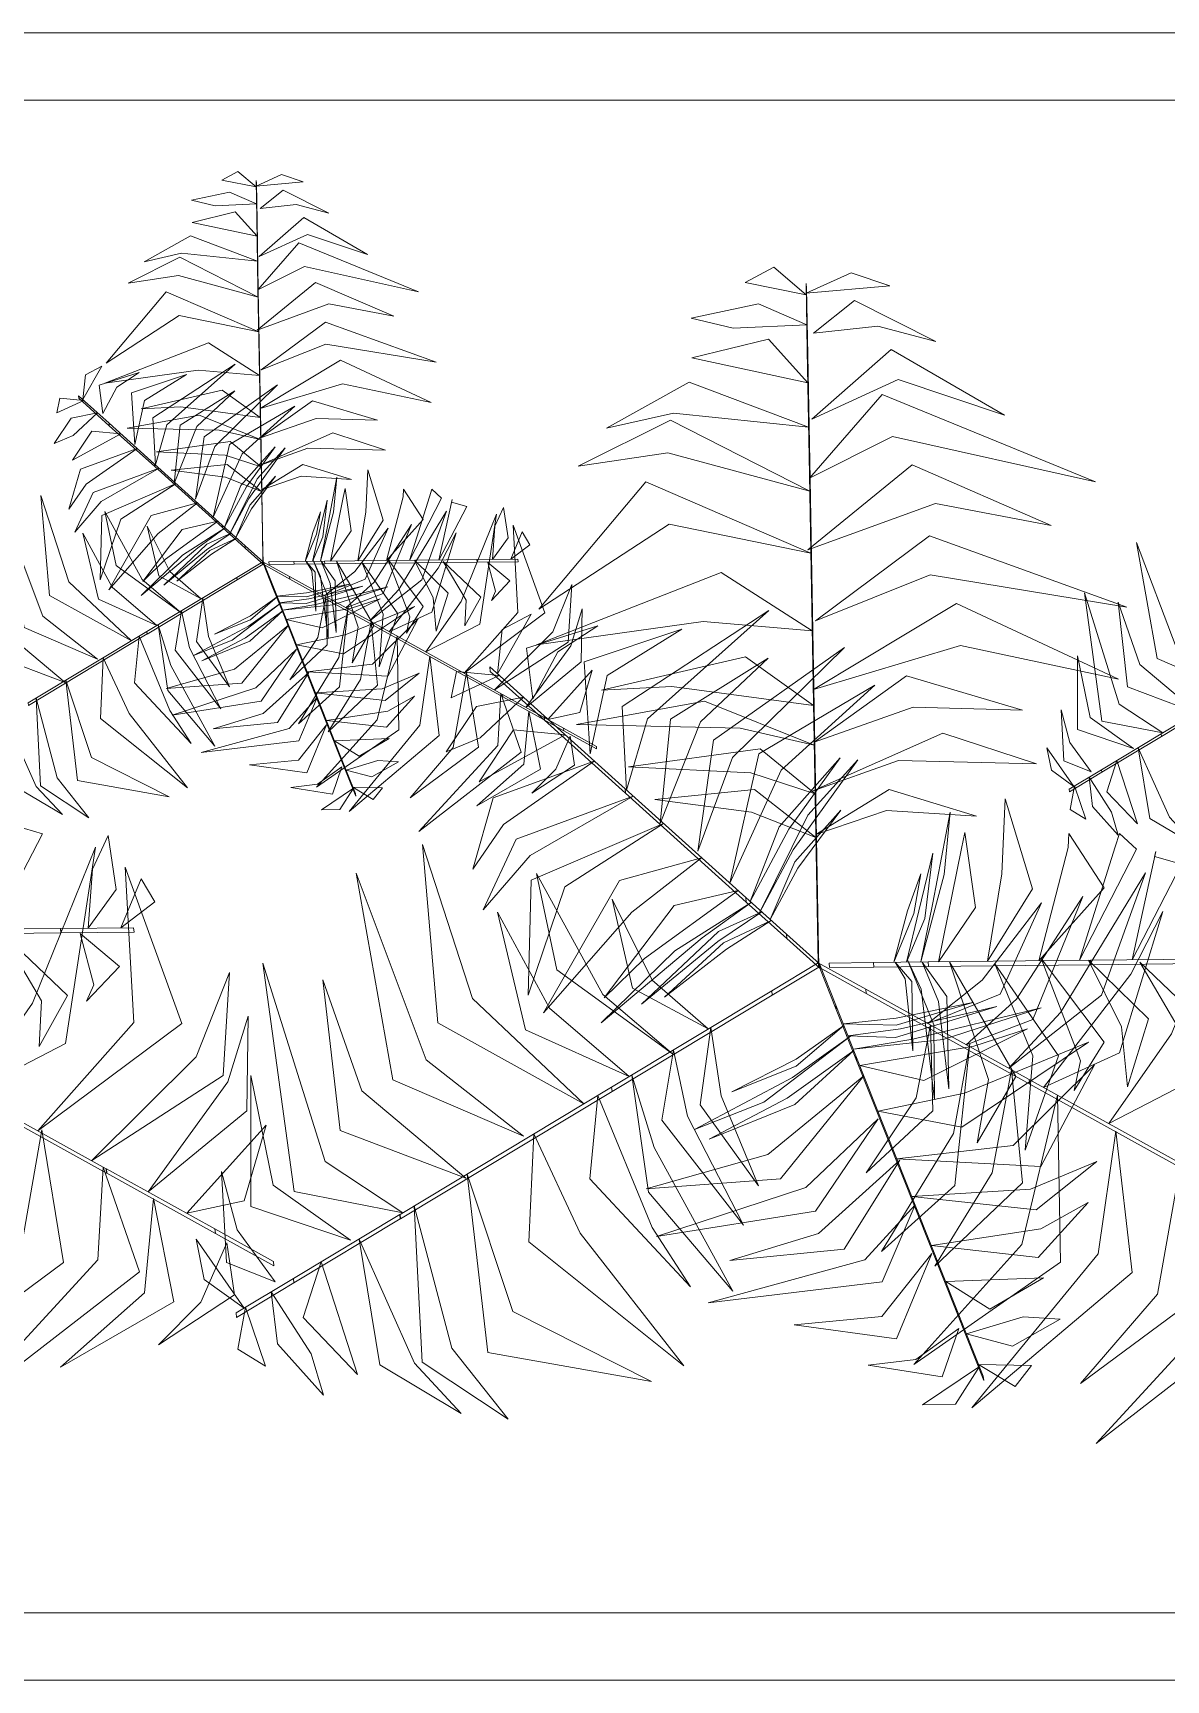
# Model space of a CAD drawing. Header units: millimetres. Extents: x 935 to 13922, y 3203 to 7816.
# Drawn here: x 3976.1 to 4026.7, y 7074.9 to 7148.5 of the extents above; entities that cross this region are included whole.
import ezdxf

# ---------------------------------------------------------------- set-up
doc = ezdxf.new("R2010")
doc.units = ezdxf.units.MM
doc.layers.add('PIANTE', color=7, linetype='Continuous', lineweight=5, true_color=0x007a00)
doc.layers.add('TRATTEGGIO_legno_colore', color=7, linetype='Continuous', lineweight=5, true_color=0xa56740)

msp = doc.modelspace()

# ---------------------------------------------------------------- linework, layer by layer
at = {"layer": 'PIANTE'}
for points in [[(3986.028, 7141.61, -2.839), (3984.5, 7141.917, -3.553), (3985.214, 7142.305, -3.748)], [(3986.055, 7140.213, -1.466), (3986.067, 7140.101, -1.466), (3986.037, 7141.777, -3.142), (3986.025, 7141.889, -3.142)], [(3986.029, 7141.65, -2.915), (3988.126, 7141.833, -3.585), (3987.155, 7142.163, -3.691)], [(3986.042, 7140.86, -2.088), (3984.196, 7140.771, -2.493), (3983.146, 7141.023, -3.025), (3984.834, 7141.381, -2.93)], [(3986.209, 7140.649, -1.952), (3987.819, 7140.826, -2.503), (3989.277, 7140.439, -2.451), (3987.24, 7141.463, -3.008)], [(3986.068, 7139.405, -1.078), (3983.163, 7140.025, -1.954), (3985.084, 7140.494, -1.781)], [(3986.111, 7137.101, -0.022), (3986.123, 7136.989, -0.022), (3986.067, 7140.099, -1.472), (3986.055, 7140.211, -1.472)], [(3986.166, 7138.494, -0.696), (3988.33, 7139.482, -1.563), (3990.996, 7138.594, -1.642), (3988.154, 7140.237, -1.885)], [(3986.088, 7138.294, -0.559), (3982.701, 7138.645, -1.409), (3981.023, 7138.266, -1.574), (3983.093, 7139.421, -1.688)], [(3986.111, 7137.013, -0.049), (3988.193, 7138.058, -0.333), (3993.279, 7136.923, -1.336), (3987.931, 7139.107, -0.197)], [(3986.117, 7136.683, -0.052), (3982.557, 7137.649, -0.589), (3980.309, 7137.315, -1.013), (3982.623, 7138.47, -0.503)], [(4010.603, 7136.792, -3.638), (4007.879, 7137.339, -4.911), (4009.151, 7138.029, -5.258)], [(3986.072, 7135.215, -0.194), (3989.269, 7136.379, -0.666), (3992.172, 7135.828, -1.231), (3988.683, 7137.345, -0.48)], [(4010.65, 7134.302, -1.193), (4010.672, 7134.103, -1.193), (4010.619, 7137.089, -4.179), (4010.597, 7137.288, -4.179)], [(4010.603, 7136.862, -3.775), (4014.34, 7137.189, -4.968), (4012.611, 7137.776, -5.158)], [(3986.144, 7135.133, -0.187), (3982.589, 7135.863, -0.745), (3979.328, 7133.731, -1.51), (3982.011, 7136.918, -0.751)], [(3986.221, 7130.905, -0.575), (3986.234, 7130.793, -0.575), (3986.123, 7136.982, -0.033), (3986.111, 7137.094, -0.033)], [(4010.924, 7135.079, -2.058), (4013.794, 7135.395, -3.039), (4016.393, 7134.703, -2.947), (4012.762, 7136.529, -3.94)], [(4010.627, 7135.454, -2.301), (4007.337, 7135.296, -3.023), (4005.465, 7135.745, -3.97), (4008.474, 7136.383, -3.801)], [(3986.257, 7133.434, -0.377), (3989.138, 7134.587, -0.794), (3994.065, 7133.775, -1.742), (3989.121, 7135.563, -0.709)], [(3986.179, 7133.183, -0.358), (3983.444, 7133.422, -0.816), (3979.263, 7132.837, -1.603), (3983.9, 7134.644, -0.626)], [(4010.673, 7132.862, -0.5), (4005.497, 7133.967, -2.061), (4008.92, 7134.802, -1.753)], [(4010.75, 7128.755, 1.381), (4010.771, 7128.556, 1.381), (4010.672, 7134.098, -1.203), (4010.65, 7134.297, -1.203)], [(4010.848, 7131.238, 0.179), (4014.704, 7132.998, -1.365), (4019.455, 7131.416, -1.506), (4014.391, 7134.345, -1.939)], [(3978.285, 7132.108, 5.466), (3979.136, 7133.603, 5.06), (3978.409, 7133.219, 5.125)], [(3981.525, 7129.19, 5.596), (3982.046, 7130.981, 5.803), (3985.091, 7133.692, 4.617), (3981.413, 7131.289, 6.318)], [(3986.206, 7131.717, -0.513), (3989.891, 7132.816, -1.078), (3993.854, 7131.972, -1.857), (3989.791, 7133.87, -0.971)], [(3979.175, 7131.481, 5.732), (3979.799, 7132.656, 5.409), (3980.804, 7133.313, 5.28), (3979.012, 7132.754, 5.318)], [(3980.614, 7130.098, 5.74), (3981.036, 7132.066, 5.519), (3982.912, 7133.228, 5.09), (3980.463, 7132.408, 5.599)], [(4010.709, 7130.882, 0.424), (4004.674, 7131.508, -1.09), (4001.682, 7130.831, -1.384), (4005.372, 7132.89, -1.588)], [(3978.328, 7132.068, 5.503), (3977.128, 7131.509, 5.142), (3977.264, 7132.164, 5.157)], [(3979.456, 7131.054, 5.895), (3979.468, 7130.942, 5.895), (3978.108, 7132.168, 5.404), (3978.095, 7132.28, 5.404)], [(3986.213, 7131.314, -0.522), (3982.662, 7131.788, -1.102), (3980.897, 7131.702, -1.419), (3984.505, 7132.531, -0.711)], [(3982.368, 7128.353, 4.777), (3983.381, 7130.905, 4.893), (3985.072, 7132.496, 4.26), (3982.629, 7130.97, 5.412)], [(3983.314, 7127.665, 3.937), (3984.177, 7130.013, 4.088), (3986.988, 7132.769, 3.072), (3983.7, 7130.442, 4.538)], [(3986.23, 7130.395, -1.097), (3988.711, 7131.268, -0.891), (3991.453, 7131.193, -1.699), (3988.544, 7132.055, -0.063)], [(4010.751, 7128.599, 1.333), (4014.461, 7130.461, 0.828), (4023.524, 7128.439, -0.961), (4013.993, 7132.331, 1.069)], [(3978.938, 7131.519, 5.723), (3977.857, 7130.504, 5.42), (3977, 7130.15, 5.16), (3977.766, 7131.284, 5.357)], [(3986.23, 7130.318, -1.137), (3984.375, 7130.742, -1.141), (3980.272, 7130.837, -1.995), (3983.48, 7131.418, -0.669)], [(3984.113, 7126.858, 3.157), (3985.397, 7129.69, 3.178), (3987.75, 7131.821, 2.273), (3984.842, 7130.103, 3.674)], [(3979.987, 7130.574, 5.841), (3977.832, 7129.401, 5.503), (3978.692, 7130.702, 5.796)], [(3981.488, 7129.224, 5.65), (3981.5, 7129.112, 5.65), (3979.468, 7130.942, 5.89), (3979.456, 7131.054, 5.89)], [(3986.18, 7129.168, -2.305), (3988.338, 7129.937, -2.116), (3991.801, 7129.855, -3.124), (3989.453, 7130.622, -1.733)], [(3986.305, 7126.222, -5.259), (3986.317, 7126.11, -5.259), (3986.234, 7130.794, -0.574), (3986.221, 7130.906, -0.574)], [(4010.76, 7128.01, 1.328), (4004.416, 7129.732, 0.371), (4000.411, 7129.137, -0.385), (4004.535, 7131.195, 0.525)], [(3980.713, 7129.92, 5.755), (3978.439, 7128.33, 5.332), (3977.668, 7127.21, 5.077), (3978.178, 7129.002, 5.445)], [(3986.252, 7129.102, -2.354), (3984.638, 7129.622, -2.204), (3981.571, 7129.775, -2.761), (3984.871, 7130.23, -1.54)], [(3984.62, 7126.401, 2.222), (3985.592, 7128.214, 2.697), (3986.883, 7130.001, 2.088), (3985.349, 7128.268, 3.586)], [(3984.854, 7126.113, 0.895), (3985.697, 7127.693, 1.318), (3987.325, 7129.952, 0.563), (3986.072, 7128.568, 1.85)], [(3984.513, 7126.499, 2.789), (3984.526, 7126.387, 2.789), (3981.5, 7129.112, 5.64), (3981.488, 7129.224, 5.64)], [(3986.272, 7128.002, -3.454), (3984.656, 7128.639, -3.188), (3982.235, 7128.955, -3.431), (3984.727, 7129.206, -2.602)], [(3986.271, 7128.079, -3.414), (3988.036, 7128.681, -3.286), (3990.292, 7128.536, -4.033), (3988.108, 7129.21, -2.778)], [(4010.68, 7125.395, 1.076), (4016.377, 7127.469, 0.233), (4021.551, 7126.488, -0.773), (4015.335, 7129.19, 0.564)], [(3981.693, 7129.037, 5.462), (3979.107, 7127.553, 5.502), (3977.926, 7126.191, 5.091), (3978.755, 7127.958, 5.89)], [(3985.124, 7125.947, -0.309), (3985.819, 7127.233, 0.008), (3986.899, 7128.686, -0.584), (3985.742, 7127.39, 0.571)], [(3988.9, 7124.883, 5.994), (3989.202, 7126.364, 6.174), (3989.638, 7128.64, 5.649), (3989.485, 7127.074, 6.778)], [(3990.573, 7124.901, 7.68), (3990.932, 7127.09, 7.477), (3991.018, 7128.974, 6.729), (3991.701, 7126.716, 8.095)], [(4010.809, 7125.249, 1.086), (4004.473, 7126.549, 0.093), (3998.662, 7122.749, -1.271), (4003.444, 7128.43, 0.083)], [(4010.947, 7117.714, 0.396), (4010.969, 7117.515, 0.396), (4010.772, 7128.544, 1.361), (4010.75, 7128.744, 1.361)], [(3980.455, 7121.328, -0.513), (3977.661, 7123.97, -1.078), (3976.41, 7127.825, -1.857), (3976.798, 7123.357, -0.971)], [(3982.451, 7128.355, 4.748), (3979.981, 7126.766, 4.679), (3979.054, 7124.049, 3.32), (3979.131, 7126.93, 5.102)], [(3989.344, 7124.888, 6.819), (3989.918, 7127.728, 6.632), (3990.004, 7128.132, 6.39), (3990.269, 7126.246, 7.187)], [(3991.856, 7124.915, 8.578), (3992.598, 7127.757, 8.509), (3992.615, 7128.101, 7.15), (3993.495, 7126.744, 8.932)], [(3992.876, 7124.926, 9.292), (3993.773, 7127.77, 9.332), (3993.881, 7128.104, 8.921), (3994.307, 7127.71, 9.719)], [(3994.195, 7124.94, 9.585), (3994.791, 7127.651, 9.161), (3994.761, 7127.529, 8.907), (3995.439, 7127.333, 9.275)], [(3978.943, 7120.514, -0.377), (3976.503, 7122.433, -0.794), (3974.743, 7127.106, -1.742), (3975.667, 7121.93, -0.709)], [(3982.676, 7122.58, -2.305), (3980.93, 7124.065, -2.116), (3979.27, 7127.105, -3.124), (3979.78, 7124.688, -1.733)], [(3983.404, 7127.496, 3.85), (3981.658, 7126.129, 3.648), (3979.443, 7123.612, 2.899), (3981.345, 7126.925, 4.266)], [(3988.222, 7124.876, 3.462), (3988.563, 7126.163, 3.913), (3988.901, 7127.089, 3.888), (3988.721, 7126.1, 4.545)], [(3988.544, 7124.879, 4.664), (3988.851, 7126.166, 4.988), (3989.204, 7127.612, 4.685), (3989.005, 7125.973, 5.69)], [(3991.104, 7122.221, -1.137), (3992.398, 7123.616, -1.141), (3994.532, 7127.121, -1.995), (3993.432, 7124.053, -0.669)], [(3993.61, 7120.833, -0.358), (3995.185, 7123.082, -0.816), (3996.769, 7126.995, -1.603), (3996.016, 7122.076, -0.626)], [(3996.585, 7124.966, 9.552), (3996.692, 7126.446, 9.25), (3997.083, 7127.286, 8.99), (3997.287, 7125.933, 9.186)], [(3984.648, 7126.376, 2.164), (3983.422, 7125.491, 2.344), (3980.886, 7123.36, 1.82), (3982.733, 7125.16, 2.948)], [(3984.318, 7126.673, 2.989), (3981.972, 7124.972, 2.802), (3980.961, 7123.982, 2.56), (3982.717, 7126.3, 3.357)], [(3983.573, 7123.204, -3.414), (3982.169, 7124.431, -3.286), (3981.166, 7126.457, -4.033), (3981.675, 7124.229, -2.778)], [(3985.532, 7125.581, -2.33), (3985.545, 7125.469, -2.33), (3984.525, 7126.387, 2.79), (3984.513, 7126.499, 2.79)], [(3986.305, 7126.222, -5.259), (3986.317, 7126.11, -5.259), (3986.342, 7124.751, -10.891), (3986.329, 7124.863, -10.891)], [(3989.077, 7123.343, -3.454), (3990.437, 7124.424, -3.188), (3991.921, 7126.362, -3.431), (3990.892, 7124.079, -2.602)], [(3990.039, 7122.81, -2.354), (3991.297, 7123.947, -2.204), (3992.963, 7126.527, -2.761), (3991.708, 7123.442, -1.54)], [(3995.317, 7119.888, -0.187), (3997.726, 7122.602, -0.745), (3997.51, 7126.492, -1.51), (3998.929, 7122.574, -0.751)], [(3997.405, 7124.975, 9.333), (3997.909, 7126.199, 8.972), (3998.252, 7125.626, 8.986)], [(3981.588, 7122.01, -1.097), (3979.591, 7123.722, -0.891), (3978.286, 7126.134, -1.699), (3978.993, 7123.184, -0.063)], [(3984.912, 7126.137, 0.835), (3983.815, 7125.399, 1.158), (3981.902, 7123.823, 0.855), (3983.832, 7125.645, 1.86)], [(3985.152, 7125.922, -0.368), (3984.029, 7125.206, 0.083), (3982.479, 7124.002, 0.059), (3983.955, 7125.36, 0.715)], [(3985.532, 7125.581, -2.33), (3985.545, 7125.469, -2.33), (3986.37, 7124.725, -8.638), (3986.358, 7124.837, -8.638)], [(3991.975, 7121.738, -0.522), (3994.161, 7124.576, -1.102), (3994.969, 7126.148, -1.419), (3993.883, 7122.608, -0.711)], [(4011.01, 7122.22, 0.749), (4016.145, 7124.276, 0.005), (4024.926, 7122.829, -1.684), (4016.114, 7126.014, 0.157)], [(4029.561, 7119.131, -0.377), (4027.121, 7121.05, -0.794), (4025.361, 7125.723, -1.742), (4026.285, 7120.547, -0.709)], [(3985.164, 7124.162, -5.259), (3985.176, 7124.05, -5.259), (3986.342, 7124.751, -10.891), (3986.329, 7124.863, -10.891)], [(3987.519, 7124.204, -5.259), (3987.531, 7124.092, -5.259), (3986.342, 7124.751, -10.891), (3986.329, 7124.863, -10.891)], [(3986.769, 7123.804, -2.33), (3986.781, 7123.692, -2.33), (3986.37, 7124.725, -8.638), (3986.358, 7124.837, -8.638)], [(3987.71, 7124.869, 1.5), (3987.723, 7124.757, 1.5), (3986.611, 7124.745, -4.808), (3986.599, 7124.857, -4.808)], [(3987.71, 7124.869, 1.5), (3987.723, 7124.757, 1.5), (3989.094, 7124.772, 6.62), (3989.082, 7124.884, 6.62)], [(3988.259, 7124.875, 3.52), (3988.509, 7124.457, 3.838), (3988.699, 7122.657, 3.246), (3988.672, 7124.394, 4.4)], [(3988.571, 7124.936, 4.725), (3988.91, 7124.202, 5.148), (3989.243, 7121.437, 4.392), (3989.227, 7123.304, 5.68)], [(3988.937, 7124.883, 6.052), (3989.341, 7123.89, 6.527), (3989.602, 7121.701, 5.917), (3989.556, 7124.015, 7.416)], [(3989.082, 7124.884, 6.618), (3989.094, 7124.772, 6.618), (3993.166, 7124.816, 9.47), (3993.154, 7124.928, 9.47)], [(3989.62, 7124.89, 6.986), (3990.593, 7121.937, 7.008), (3990.315, 7120.348, 6.102), (3991.282, 7122.01, 7.504)], [(3990.754, 7124.838, 7.766), (3991.71, 7122.526, 7.918), (3991.519, 7120.166, 6.901), (3992.352, 7122.533, 8.368)], [(3991.916, 7124.973, 8.607), (3992.9, 7122.409, 8.723), (3992.743, 7121.665, 8.09), (3993.497, 7122.87, 9.242)], [(3993.104, 7124.928, 9.426), (3993.933, 7123.257, 9.633), (3994.077, 7121.757, 8.447), (3994.607, 7123.459, 10.148)], [(3993.154, 7124.928, 9.48), (3993.166, 7124.816, 9.48), (3995.901, 7124.846, 9.719), (3995.888, 7124.958, 9.719)], [(3994.388, 7124.877, 9.57), (3995.411, 7123.143, 9.349), (3995.355, 7122.001, 8.919), (3996.064, 7123.28, 9.429)], [(3995.888, 7124.958, 9.725), (3995.9, 7124.846, 9.725), (3997.732, 7124.865, 9.234), (3997.719, 7124.977, 9.234)], [(3996.384, 7124.834, 9.561), (3996.721, 7123.547, 9.239), (3996.538, 7123.138, 9.11), (3997.366, 7124.008, 9.148)], [(3977.493, 7119.463, -0.194), (3974.886, 7121.65, -0.666), (3973.912, 7124.439, -1.231), (3974.342, 7120.66, -0.48)], [(3985.164, 7124.162, -5.259), (3985.176, 7124.05, -5.259), (3981.162, 7121.635, -0.574), (3981.149, 7121.747, -0.574)], [(3987.519, 7124.204, -5.259), (3987.531, 7124.092, -5.259), (3991.63, 7121.822, -0.574), (3991.618, 7121.934, -0.574)], [(4010.872, 7121.772, 0.782), (4005.997, 7122.199, -0.034), (3998.546, 7121.157, -1.436), (4006.809, 7124.378, 0.306)], [(3983.64, 7123.243, -3.454), (3983.896, 7121.525, -3.188), (3984.833, 7119.27, -3.431), (3983.369, 7121.303, -2.602)], [(3986.972, 7123.294, -0.309), (3985.779, 7122.45, 0.008), (3984.167, 7121.626, -0.584), (3985.779, 7122.275, 0.571)], [(3986.769, 7123.804, -2.33), (3986.781, 7123.692, -2.33), (3987.288, 7122.417, 2.79), (3987.275, 7122.529, 2.79)], [(3986.959, 7123.329, -0.368), (3988.282, 7123.473, 0.083), (3990.206, 7123.865, 0.059), (3988.28, 7123.303, 0.715)], [(3987.078, 7123.03, 0.835), (3988.389, 7123.206, 1.158), (3990.802, 7123.771, 0.855), (3988.264, 7122.992, 1.86)], [(3987.209, 7122.699, 2.164), (3988.7, 7122.949, 2.344), (3991.918, 7123.735, 1.82), (3989.464, 7122.94, 2.948)], [(3987.373, 7122.286, 2.989), (3990.23, 7122.771, 2.802), (3991.576, 7123.211, 2.56), (3988.973, 7121.911, 3.357)], [(3989.144, 7123.305, -3.414), (3988.783, 7121.475, -3.286), (3987.53, 7119.594, -4.033), (3989.205, 7121.149, -2.778)], [(3996.672, 7119.137, -0.052), (3999.289, 7121.736, -0.589), (4000.124, 7123.85, -1.013), (3999.967, 7121.269, -0.503)], [(4026.534, 7117.216, -0.049), (4024.588, 7118.496, -0.333), (4023.028, 7123.468, -1.336), (4023.81, 7117.744, -0.197)], [(3982.697, 7122.676, -2.354), (3983.053, 7121.018, -2.204), (3984.454, 7118.285, -2.761), (3982.41, 7120.915, -1.54)], [(3987.141, 7123.026, 0.895), (3985.685, 7121.984, 1.318), (3983.224, 7120.68, 0.563), (3984.961, 7121.366, 1.85)], [(3987.222, 7122.664, 2.222), (3985.548, 7121.469, 2.697), (3983.599, 7120.44, 2.088), (3985.742, 7121.314, 3.586)], [(3987.275, 7122.529, 2.789), (3987.288, 7122.417, 2.789), (3988.791, 7118.633, 5.64), (3988.779, 7118.745, 5.64)], [(3987.827, 7121.144, 3.85), (3989.999, 7121.595, 3.648), (3993.1, 7122.869, 2.899), (3989.926, 7120.743, 4.266)], [(3990.133, 7122.839, -2.305), (3989.72, 7120.586, -2.116), (3987.917, 7117.628, -3.124), (3989.756, 7119.278, -1.733)], [(3996.804, 7119.857, 11.161), (3998.319, 7122.521, 10.438), (3997.025, 7121.837, 10.554)], [(3998.082, 7118.356, -0.559), (4000.08, 7121.113, -1.409), (4000.59, 7122.757, -1.574), (4000.555, 7120.386, -1.688)], [(4002.577, 7114.657, 11.394), (4003.506, 7117.85, 11.762), (4008.932, 7122.681, 9.649), (4002.378, 7118.398, 12.68)], [(4010.92, 7119.161, 0.507), (4017.487, 7121.119, -0.5), (4024.55, 7119.615, -1.888), (4017.309, 7122.998, -0.31)], [(4028.111, 7118.08, -0.194), (4025.504, 7120.267, -0.666), (4024.53, 7123.056, -1.231), (4024.96, 7119.277, -0.48)], [(3981.15, 7121.748, -0.575), (3981.162, 7121.636, -0.575), (3975.858, 7118.445, -0.033), (3975.846, 7118.557, -0.033)], [(3981.654, 7122.049, -1.137), (3982.215, 7120.23, -1.141), (3984.184, 7116.629, -1.995), (3982.077, 7119.116, -0.669)], [(3987.474, 7122.03, 3.157), (3985.068, 7120.061, 3.178), (3982.015, 7119.194, 2.273), (3985.383, 7119.444, 3.674)], [(3988.301, 7119.951, 4.748), (3991.22, 7120.28, 4.679), (3993.254, 7122.305, 3.32), (3991.909, 7119.757, 5.102)], [(3991.17, 7122.183, -1.097), (3990.686, 7119.597, -0.891), (3989.25, 7117.261, -1.699), (3991.451, 7119.349, -0.063)], [(3991.617, 7121.935, -0.575), (3991.629, 7121.823, -0.575), (3997.044, 7118.824, -0.033), (3997.032, 7118.936, -0.033)], [(3998.39, 7118.74, 11.635), (3999.502, 7120.834, 11.061), (4001.293, 7122.004, 10.83), (3998.099, 7121.008, 10.898)], [(4000.954, 7116.275, 11.65), (4001.705, 7119.783, 11.256), (4005.05, 7121.854, 10.491), (4000.684, 7120.391, 11.399)], [(3980.801, 7121.536, -0.522), (3982.166, 7118.223, -1.102), (3983.123, 7116.738, -1.419), (3980.6, 7119.448, -0.711)], [(3992.328, 7121.542, -0.513), (3991.436, 7117.801, -1.078), (3988.724, 7114.791, -1.857), (3992.4, 7117.361, -0.971)], [(4005.766, 7111.94, 8.436), (4007.303, 7116.124, 8.707), (4012.313, 7121.035, 6.895), (4006.453, 7116.889, 9.507)], [(3979.199, 7120.572, -0.358), (3980.36, 7118.084, -0.816), (3982.957, 7114.755, -1.603), (3979.073, 7117.867, -0.626)], [(3987.833, 7120.952, 3.937), (3986.019, 7119.23, 4.088), (3982.277, 7118.006, 3.072), (3986.256, 7118.634, 4.538)], [(3993.789, 7120.64, -0.377), (3993.347, 7117.567, -0.794), (3990.18, 7113.707, -1.742), (3994.2, 7117.095, -0.709)], [(4010.931, 7118.443, 0.491), (4004.603, 7119.288, -0.542), (4001.457, 7119.133, -1.108), (4007.888, 7120.612, 0.154)], [(4004.08, 7113.165, 9.935), (4005.884, 7117.713, 10.14), (4008.898, 7120.549, 9.013), (4004.546, 7117.829, 11.065)], [(4025.224, 7116.522, -0.696), (4023.287, 7117.902, -1.563), (4022.723, 7120.655, -1.642), (4022.72, 7117.372, -1.885)], [(4031.768, 7120.365, -0.575), (4031.78, 7120.253, -0.575), (4026.476, 7117.062, -0.033), (4026.464, 7117.174, -0.033)], [(3977.527, 7119.567, -0.187), (3978.673, 7116.123, -0.745), (3982.15, 7114.365, -1.51), (3978.048, 7115.095, -0.751)], [(3988.376, 7119.917, 4.777), (3986.338, 7118.078, 4.893), (3984.116, 7117.401, 4.26), (3986.982, 7117.686, 5.412)], [(3988.678, 7119.004, 5.462), (3991.654, 7119.188, 5.502), (3993.316, 7119.885, 5.091), (3991.79, 7118.668, 5.89)], [(3995.424, 7119.91, -0.194), (3994.834, 7116.559, -0.666), (3992.905, 7114.32, -1.231), (3995.963, 7116.583, -0.48)], [(3996.88, 7119.787, 11.227), (3994.742, 7118.79, 10.584), (3994.983, 7119.956, 10.61)], [(3998.89, 7117.979, 11.926), (3998.912, 7117.78, 11.926), (3996.487, 7119.964, 11.051), (3996.465, 7120.164, 11.051)], [(3999.055, 7117.818, -1.078), (4001.044, 7120.023, -1.954), (4000.489, 7118.126, -1.781)], [(4010.962, 7116.804, -0.535), (4015.384, 7118.361, -0.167), (4020.269, 7118.227, -1.606), (4015.086, 7119.763, 1.308)], [(3988.761, 7118.792, 5.596), (3987.5, 7117.417, 5.803), (3983.569, 7116.337, 4.617), (3987.93, 7116.861, 6.318)], [(3989.165, 7117.778, 5.755), (3991.908, 7118.195, 5.332), (3993.096, 7118.857, 5.077), (3991.845, 7117.477, 5.445)], [(3996.961, 7118.976, -0.049), (3996.825, 7116.651, -0.333), (3993.299, 7112.814, -1.336), (3997.865, 7116.353, -0.197)], [(3997.966, 7118.808, 11.619), (3996.04, 7116.999, 11.079), (3994.513, 7116.369, 10.616), (3995.879, 7118.389, 10.967)], [(3997.038, 7118.933, -0.022), (3997.05, 7118.821, -0.022), (3999.771, 7117.314, -1.472), (3999.759, 7117.426, -1.472)], [(4007.19, 7110.501, 7.046), (4009.478, 7115.548, 7.084), (4013.671, 7119.345, 5.47), (4008.488, 7116.284, 7.969)], [(3976.199, 7118.768, -0.052), (3977.142, 7115.202, -0.589), (3978.555, 7113.423, -1.013), (3976.398, 7114.849, -0.503)], [(3988.779, 7118.745, 5.65), (3988.791, 7118.633, 5.65), (3989.802, 7116.092, 5.89), (3989.789, 7116.204, 5.89)], [(3998.216, 7118.188, -0.696), (3997.99, 7115.821, -1.563), (3995.888, 7113.956, -1.642), (3998.732, 7115.595, -1.885)], [(4010.963, 7116.668, -0.606), (4007.656, 7117.423, -0.613), (4000.344, 7117.592, -2.135), (4006.061, 7118.628, 0.229)], [(4023.336, 7115.482, -1.952), (4022.378, 7116.788, -2.503), (4021.984, 7118.244, -2.451), (4022.116, 7115.968, -3.008)], [(3974.818, 7117.937, -0.559), (3976.207, 7114.829, -1.409), (3977.375, 7113.565, -1.574), (3975.34, 7114.781, -1.688)], [(3989.175, 7117.575, 5.74), (3987.925, 7115.997, 5.519), (3985.727, 7115.787, 5.09), (3988.287, 7115.437, 5.599)], [(3999.836, 7117.124, 11.83), (3995.995, 7115.033, 11.227), (3997.529, 7117.352, 11.75)], [(4002.511, 7114.718, 11.49), (4002.533, 7114.518, 11.49), (3998.912, 7117.78, 11.916), (3998.89, 7117.98, 11.916)], [(3999.761, 7117.425, -1.466), (3999.773, 7117.313, -1.466), (4001.239, 7116.501, -3.142), (4001.227, 7116.613, -3.142)], [(4011.096, 7109.368, -7.951), (4011.118, 7109.169, -7.951), (4010.969, 7117.516, 0.398), (4010.947, 7117.716, 0.398)], [(3989.526, 7116.869, 5.841), (3991.978, 7116.966, 5.503), (3990.63, 7116.181, 5.796)], [(4000.062, 7117.074, -1.952), (3999.41, 7115.591, -2.503), (3998.345, 7114.522, -2.451), (4000.251, 7115.774, -3.008)], [(4010.872, 7114.618, -2.687), (4014.719, 7115.989, -2.351), (4020.89, 7115.842, -4.146), (4016.705, 7117.209, -1.667)], [(4026.458, 7117.171, -0.022), (4026.47, 7117.059, -0.022), (4023.805, 7115.456, -1.472), (4023.793, 7115.568, -1.472)], [(3989.789, 7116.204, 5.895), (3989.801, 7116.092, 5.895), (3990.478, 7114.39, 5.404), (3990.466, 7114.502, 5.404)], [(3990.048, 7115.557, 5.723), (3991.467, 7115.988, 5.42), (3992.392, 7115.925, 5.16), (3991.202, 7115.249, 5.357)], [(4001.13, 7115.958, 11.677), (3997.078, 7113.124, 10.922), (3995.703, 7111.128, 10.469), (3996.612, 7114.322, 11.125)], [(4011.002, 7114.5, -2.774), (4008.126, 7115.428, -2.508), (4002.659, 7115.7, -3.5), (4008.54, 7116.511, -1.324)], [(4008.094, 7109.687, 5.381), (4009.825, 7112.918, 6.227), (4012.125, 7116.103, 5.141), (4009.393, 7113.014, 7.812)], [(4008.51, 7109.174, 3.016), (4010.012, 7111.989, 3.77), (4012.913, 7116.016, 2.423), (4010.681, 7113.548, 4.717)], [(4022.56, 7114.825, -2.915), (4021.352, 7116.55, -3.585), (4021.552, 7115.545, -3.691)], [(4024.484, 7115.982, -1.078), (4025.399, 7113.156, -1.954), (4024.033, 7114.585, -1.781)], [(4025.436, 7116.555, -0.559), (4026.825, 7113.446, -1.409), (4027.993, 7112.182, -1.574), (4025.958, 7113.398, -1.688)], [(3989.852, 7115.697, 5.732), (3988.772, 7114.92, 5.409), (3987.579, 7114.777, 5.28), (3989.434, 7114.484, 5.318)], [(4023.79, 7115.567, -1.466), (4023.803, 7115.455, -1.466), (4022.367, 7114.591, -3.142), (4022.354, 7114.703, -3.142)], [(4023.237, 7115.232, -2.088), (4024.237, 7113.677, -2.493), (4024.544, 7112.642, -3.025), (4023.39, 7113.925, -2.93)], [(3990.371, 7114.741, 5.466), (3988.947, 7113.777, 5.06), (3989.768, 7113.8, 5.125)], [(3990.351, 7114.795, 5.503), (3991.674, 7114.764, 5.142), (3991.263, 7114.238, 5.157)], [(4002.878, 7114.385, 11.155), (3998.269, 7111.74, 11.226), (3996.163, 7109.313, 10.493), (3997.64, 7112.462, 11.917)], [(4007.903, 7109.861, 6.39), (4007.925, 7109.661, 6.39), (4002.533, 7114.518, 11.471), (4002.511, 7114.718, 11.471)], [(4011.037, 7112.54, -4.735), (4008.157, 7113.675, -4.261), (4003.842, 7114.239, -4.694), (4008.284, 7114.686, -3.216)], [(4011.036, 7112.677, -4.664), (4014.181, 7113.75, -4.435), (4018.202, 7113.492, -5.766), (4014.309, 7114.693, -3.531)], [(4022.594, 7114.845, -2.839), (4023.093, 7113.368, -3.553), (4022.4, 7113.792, -3.748)], [(4008.992, 7108.878, 0.869), (4010.23, 7111.17, 1.434), (4012.154, 7113.76, 0.38), (4010.092, 7111.449, 2.437)], [(4015.72, 7106.982, 12.102), (4016.259, 7109.622, 12.423), (4017.036, 7113.678, 11.488), (4016.763, 7110.886, 13.5)], [(4018.702, 7107.014, 15.107), (4019.342, 7110.914, 14.746), (4019.495, 7114.272, 13.412), (4020.713, 7110.248, 15.847)], [(3974.272, 7108.449, 18.503), (3975.333, 7113.279, 17.747), (3975.28, 7113.062, 17.294), (3976.487, 7112.713, 17.95)], [(4004.228, 7113.169, 9.883), (3999.825, 7110.338, 9.76), (3998.175, 7105.495, 7.337), (3998.311, 7110.63, 10.513)], [(3978.53, 7108.495, 18.444), (3978.721, 7111.131, 17.904), (3979.418, 7112.629, 17.441), (3979.781, 7110.218, 17.792)], [(4000.67, 7100.647, 0.507), (3995.691, 7105.355, -0.5), (3993.462, 7112.224, -1.888), (3994.152, 7104.261, -0.31)], [(4016.512, 7106.99, 13.572), (4017.534, 7112.051, 13.24), (4017.689, 7112.773, 12.809), (4018.16, 7109.411, 14.228)], [(4020.989, 7107.039, 16.708), (4022.311, 7112.103, 16.585), (4022.34, 7112.717, 14.162), (4023.909, 7110.298, 17.338)], [(4022.806, 7107.058, 17.98), (4024.405, 7112.126, 18.051), (4024.597, 7112.721, 17.318), (4025.357, 7112.02, 18.742)], [(3973.229, 7101.128, 0.782), (3976.035, 7105.137, -0.034), (3978.858, 7112.111, -1.436), (3977.516, 7103.344, 0.306)], [(4005.927, 7111.638, 8.281), (4002.814, 7109.202, 7.921), (3998.867, 7104.716, 6.587), (4002.257, 7110.62, 9.022)], [(4015.086, 7106.975, 9.733), (4015.633, 7109.268, 10.309), (4016.262, 7111.845, 9.77), (4015.908, 7108.924, 11.56)], [(4025.157, 7107.084, 18.503), (4026.219, 7111.914, 17.747), (4026.166, 7111.697, 17.294), (4027.373, 7111.348, 17.95)], [(3976.27, 7099.444, 1.086), (3980.564, 7104.282, 0.093), (3980.179, 7111.214, -1.271), (3982.708, 7104.232, 0.083)], [(3997.976, 7099.195, 0.749), (3993.628, 7102.615, 0.005), (3990.49, 7110.943, -1.684), (3992.138, 7101.719, 0.157)], [(4004.628, 7102.877, -2.687), (4001.518, 7105.524, -2.351), (3998.559, 7110.941, -4.146), (3999.468, 7106.634, -1.667)], [(4014.512, 7106.968, 7.591), (4015.119, 7109.262, 8.394), (4015.723, 7110.914, 8.35), (4015.402, 7109.15, 9.521)], [(4019.648, 7102.237, -0.606), (4021.955, 7104.723, -0.613), (4025.757, 7110.971, -2.135), (4023.797, 7105.502, 0.229)], [(4024.114, 7099.763, 0.782), (4026.921, 7103.772, -0.034), (4029.744, 7110.746, -1.436), (4028.402, 7101.979, 0.306)], [(3979.991, 7108.511, 18.052), (3980.889, 7110.692, 17.409), (3981.502, 7109.671, 17.436)], [(4007.555, 7110.172, 6.747), (4003.375, 7107.141, 6.415), (4001.571, 7105.376, 5.983), (4004.702, 7109.507, 7.403)], [(4008.142, 7109.642, 5.277), (4005.958, 7108.064, 5.598), (4001.439, 7104.267, 4.663), (4004.73, 7107.476, 6.675)], [(4006.228, 7103.99, -4.664), (4003.725, 7106.177, -4.435), (4001.938, 7109.788, -5.766), (4002.845, 7105.816, -3.531)], [(4009.719, 7108.225, -2.732), (4009.741, 7108.025, -2.732), (4007.925, 7109.661, 6.392), (4007.903, 7109.861, 6.392)], [(4011.096, 7109.368, -7.951), (4011.118, 7109.169, -7.951), (4011.161, 7106.746, -17.988), (4011.139, 7106.945, -17.988)], [(4016.036, 7104.237, -4.735), (4018.459, 7106.163, -4.261), (4021.105, 7109.618, -4.694), (4019.271, 7105.548, -3.216)], [(4017.751, 7103.287, -2.774), (4019.993, 7105.314, -2.508), (4022.961, 7109.912, -3.5), (4020.724, 7104.413, -1.324)], [(4021.201, 7101.377, 0.491), (4025.097, 7106.435, -0.542), (4026.536, 7109.236, -1.108), (4024.6, 7102.927, 0.154)], [(3977.288, 7108.479, 18.751), (3977.31, 7108.28, 18.751), (3980.574, 7108.315, 17.876), (3980.552, 7108.515, 17.876)], [(4002.69, 7101.862, -0.535), (3999.131, 7104.913, -0.167), (3996.804, 7109.211, -1.606), (3998.066, 7103.954, 1.308)], [(4008.614, 7109.217, 2.908), (4006.658, 7107.901, 3.484), (4003.249, 7105.092, 2.944), (4006.689, 7108.34, 4.735)], [(4009.041, 7108.833, 0.766), (4007.04, 7107.557, 1.569), (4004.277, 7105.411, 1.525), (4006.909, 7107.831, 2.695)], [(3972.415, 7108.427, 18.315), (3972.437, 7108.227, 18.315), (3977.311, 7108.28, 18.741), (3977.289, 7108.479, 18.741)], [(3974.616, 7108.336, 18.475), (3976.439, 7105.246, 18.081), (3976.339, 7103.211, 17.316), (3977.603, 7105.49, 18.224)], [(3978.172, 7108.259, 18.46), (3978.772, 7105.965, 17.886), (3978.446, 7105.236, 17.655), (3979.922, 7106.787, 17.723)], [(4009.719, 7108.225, -2.732), (4009.741, 7108.025, -2.732), (4011.213, 7106.7, -13.973), (4011.191, 7106.899, -13.973)], [(4015.133, 7107.077, 9.842), (4015.739, 7105.768, 10.595), (4016.332, 7100.841, 9.248), (4016.303, 7104.168, 11.542)], [(4016.045, 7106.983, 13.215), (4016.067, 7106.783, 13.215), (4023.323, 7106.862, 18.296), (4023.301, 7107.062, 18.296)], [(4021.095, 7107.142, 16.76), (4022.849, 7102.573, 16.965), (4022.57, 7101.247, 15.838), (4023.912, 7103.394, 17.89)], [(4023.212, 7107.062, 18.219), (4024.691, 7104.084, 18.587), (4024.947, 7101.41, 16.474), (4025.892, 7104.444, 19.505)], [(4023.301, 7107.062, 18.315), (4023.323, 7106.862, 18.315), (4028.197, 7106.915, 18.741), (4028.175, 7107.115, 18.741)], [(3978.686, 7098.106, 1.328), (3983.35, 7102.739, 0.371), (3984.837, 7106.505, -0.385), (3984.557, 7101.905, 0.525)], [(3992.581, 7095.782, 1.333), (3989.113, 7098.063, 0.828), (3986.333, 7106.924, -0.961), (3987.728, 7096.724, 1.069)], [(4009.063, 7105.696, -7.951), (4009.085, 7105.497, -7.951), (4011.161, 7106.746, -17.988), (4011.139, 7106.945, -17.988)], [(4013.26, 7105.771, -7.951), (4013.281, 7105.572, -7.951), (4011.161, 7106.746, -17.988), (4011.139, 7106.945, -17.988)], [(4011.922, 7105.059, -2.732), (4011.944, 7104.859, -2.732), (4011.213, 7106.7, -13.973), (4011.191, 7106.899, -13.973)], [(4013.6, 7106.956, 4.093), (4013.622, 7106.757, 4.093), (4011.642, 7106.735, -7.148), (4011.62, 7106.935, -7.148)], [(4013.6, 7106.956, 4.093), (4013.622, 7106.757, 4.093), (4016.067, 7106.783, 13.217), (4016.045, 7106.983, 13.217)], [(4014.578, 7106.968, 7.695), (4015.024, 7106.223, 8.26), (4015.363, 7103.015, 7.206), (4015.315, 7106.111, 9.262)], [(4015.787, 7106.981, 12.206), (4016.507, 7105.211, 13.052), (4016.971, 7101.31, 11.966), (4016.889, 7105.434, 14.637)], [(4017.003, 7106.994, 13.871), (4018.738, 7101.732, 13.909), (4018.243, 7098.9, 12.296), (4019.965, 7101.861, 14.794)], [(4019.025, 7106.901, 15.261), (4020.728, 7102.782, 15.532), (4020.387, 7098.576, 13.72), (4021.872, 7102.794, 16.333)], [(4025.502, 7106.971, 18.475), (4027.325, 7103.881, 18.081), (4027.225, 7101.846, 17.316), (4028.488, 7104.125, 18.224)], [(3995.392, 7097.322, 1.076), (3990.746, 7101.219, 0.233), (3989.009, 7106.191, -0.773), (3989.777, 7099.456, 0.564)], [(4009.063, 7105.696, -7.951), (4009.085, 7105.497, -7.951), (4001.93, 7101.194, 0.398), (4001.908, 7101.393, 0.398)], [(4013.26, 7105.771, -7.951), (4013.281, 7105.572, -7.951), (4020.585, 7101.527, 0.398), (4020.563, 7101.727, 0.398)], [(4011.922, 7105.059, -2.732), (4011.944, 7104.859, -2.732), (4012.847, 7102.587, 6.392), (4012.825, 7102.787, 6.392)], [(4012.261, 7104.213, 0.766), (4014.62, 7104.469, 1.569), (4018.048, 7105.168, 1.525), (4014.616, 7104.166, 2.695)], [(4012.473, 7103.679, 2.908), (4014.809, 7103.993, 3.484), (4019.11, 7104.999, 2.944), (4014.587, 7103.612, 4.735)], [(4012.707, 7103.089, 5.277), (4015.364, 7103.535, 5.598), (4021.099, 7104.936, 4.663), (4016.726, 7103.519, 6.675)], [(3981.199, 7096.715, 0.424), (3984.758, 7101.628, -1.09), (3985.669, 7104.558, -1.384), (3985.606, 7100.333, -1.588)], [(4012.284, 7104.151, 0.869), (4010.159, 7102.646, 1.434), (4007.286, 7101.177, 0.38), (4010.158, 7102.334, 2.437)], [(4016.155, 7104.169, -4.664), (4015.512, 7100.909, -4.435), (4013.278, 7097.556, -5.766), (4016.265, 7100.327, -3.531)], [(4012.585, 7103.671, 3.016), (4009.991, 7101.815, 3.77), (4005.605, 7099.491, 2.423), (4008.701, 7100.713, 4.717)], [(4006.346, 7104.059, -4.735), (4006.802, 7100.997, -4.261), (4008.472, 7096.979, -4.694), (4005.864, 7100.601, -3.216)], [(4012.999, 7102.354, 6.747), (4018.09, 7103.218, 6.415), (4020.489, 7104.001, 5.983), (4015.851, 7101.685, 7.403)], [(4013.809, 7100.318, 8.281), (4017.679, 7101.122, 7.921), (4023.205, 7103.393, 6.587), (4017.549, 7099.604, 9.022)], [(4017.918, 7103.34, -2.687), (4017.182, 7099.323, -2.351), (4013.969, 7094.052, -4.146), (4017.245, 7096.993, -1.667)], [(3969.676, 7103.092, 0.396), (3969.698, 7102.893, 0.396), (3979.349, 7097.549, 1.361), (3979.327, 7097.748, 1.361)], [(4004.666, 7103.048, -2.774), (4005.3, 7100.094, -2.508), (4007.798, 7095.224, -3.5), (4004.155, 7099.911, -1.324)], [(4012.731, 7103.027, 5.381), (4009.747, 7100.898, 6.227), (4006.273, 7099.063, 5.141), (4010.092, 7100.621, 7.812)], [(4012.825, 7102.787, 6.39), (4012.847, 7102.587, 6.39), (4015.527, 7095.844, 11.471), (4015.505, 7096.043, 11.471)], [(3990.247, 7094.547, 0.179), (3986.794, 7097.006, -1.365), (3985.789, 7101.912, -1.506), (3985.785, 7096.061, -1.939)], [(4002.808, 7101.931, -0.606), (4003.807, 7098.69, -0.613), (4007.317, 7092.273, -2.135), (4003.561, 7096.705, 0.229)], [(4013.18, 7101.897, 7.046), (4008.892, 7098.387, 7.084), (4003.45, 7096.843, 5.47), (4009.453, 7097.289, 7.969)], [(4014.653, 7098.193, 9.883), (4019.854, 7098.779, 9.76), (4023.48, 7102.388, 7.337), (4021.082, 7097.846, 10.513)], [(4019.767, 7102.169, -0.535), (4018.904, 7097.562, -0.167), (4016.345, 7093.398, -1.606), (4020.267, 7097.119, 1.308)], [(4001.909, 7101.394, 0.396), (4001.931, 7101.194, 0.396), (3992.478, 7095.509, 1.361), (3992.456, 7095.708, 1.361)], [(4020.562, 7101.727, 0.396), (4020.584, 7101.528, 0.396), (4030.234, 7096.184, 1.361), (4030.213, 7096.383, 1.361)], [(4001.287, 7101.016, 0.491), (4003.719, 7095.113, -0.542), (4005.425, 7092.466, -1.108), (4000.93, 7097.297, 0.154)], [(4021.829, 7101.027, 0.507), (4020.241, 7094.361, -0.5), (4015.406, 7088.997, -1.888), (4021.957, 7093.576, -0.31)], [(3982.932, 7095.755, -0.5), (3986.477, 7099.686, -2.061), (3985.488, 7096.304, -1.753)], [(4013.819, 7099.976, 8.436), (4010.586, 7096.907, 8.707), (4003.918, 7094.725, 6.895), (4011.009, 7095.845, 9.507)], [(3976.461, 7099.484, 1.076), (3975.409, 7093.512, 0.233), (3971.972, 7089.522, -0.773), (3977.421, 7093.554, 0.564)], [(3998.433, 7099.3, 0.782), (4000.501, 7094.865, -0.034), (4005.129, 7088.933, -1.436), (3998.208, 7094.479, 0.306)], [(4024.433, 7099.42, 0.749), (4023.646, 7093.944, 0.005), (4018.002, 7087.064, -1.684), (4025.166, 7093.102, 0.157)], [(3979.201, 7097.82, 1.333), (3978.959, 7093.676, 0.828), (3972.675, 7086.838, -0.961), (3980.812, 7093.146, 1.069)], [(3979.337, 7097.743, 1.381), (3979.359, 7097.543, 1.381), (3984.208, 7094.858, -1.203), (3984.186, 7095.058, -1.203)], [(3986.882, 7092.692, -2.058), (3985.174, 7095.019, -3.039), (3984.474, 7097.615, -2.947), (3984.708, 7093.558, -3.94)], [(3995.453, 7097.508, 1.086), (3997.496, 7091.37, 0.093), (4003.692, 7088.237, -1.271), (3996.381, 7089.538, 0.083)], [(4014.787, 7098.131, 9.935), (4011.154, 7094.853, 10.14), (4007.195, 7093.648, 9.013), (4012.302, 7094.156, 11.065)], [(4015.324, 7096.504, 11.155), (4020.628, 7096.832, 11.226), (4023.591, 7098.074, 10.493), (4020.871, 7095.907, 11.917)], [(4027.347, 7098.119, 1.076), (4026.295, 7092.147, 0.233), (4022.858, 7088.157, -0.773), (4028.307, 7092.19, 0.564)], [(3981.438, 7096.416, 0.179), (3981.034, 7092.196, -1.365), (3977.288, 7088.873, -1.506), (3982.357, 7091.794, -1.939)], [(3993.086, 7096.084, 1.328), (3994.767, 7089.729, 0.371), (3997.285, 7086.558, -0.385), (3993.441, 7089.101, 0.525)], [(4015.473, 7096.127, 11.394), (4013.225, 7093.677, 11.762), (4006.22, 7091.751, 9.649), (4013.993, 7092.686, 12.68)], [(4015.505, 7096.043, 11.49), (4015.527, 7095.844, 11.49), (4017.327, 7091.315, 11.916), (4017.305, 7091.514, 11.916)], [(4016.193, 7094.319, 11.677), (4021.082, 7095.064, 10.922), (4023.199, 7096.243, 10.469), (4020.969, 7093.783, 11.125)], [(4030.086, 7096.455, 1.333), (4029.845, 7092.311, 0.828), (4023.561, 7085.473, -0.961), (4031.698, 7091.781, 1.069)], [(3992.446, 7095.702, 1.381), (3992.468, 7095.503, 1.381), (3987.718, 7092.646, -1.203), (3987.696, 7092.846, -1.203)], [(3985.498, 7091.522, -3.775), (3983.347, 7094.595, -4.968), (3983.703, 7092.804, -5.158)], [(3984.19, 7095.055, -1.193), (3984.212, 7094.856, -1.193), (3986.825, 7093.409, -4.179), (3986.803, 7093.608, -4.179)], [(3990.625, 7094.604, 0.424), (3993.101, 7089.064, -1.09), (3995.182, 7086.812, -1.384), (3991.555, 7088.978, -1.588)], [(3984.726, 7094.43, -2.058), (3983.565, 7091.786, -3.039), (3981.667, 7089.882, -2.947), (3985.063, 7092.113, -3.94)], [(4016.211, 7093.957, 11.65), (4013.982, 7091.146, 11.256), (4010.066, 7090.772, 10.491), (4014.628, 7090.148, 11.399)], [(3988.928, 7093.583, -0.5), (3990.559, 7088.548, -2.061), (3988.125, 7091.095, -1.753)], [(3987.692, 7092.843, -1.193), (3987.714, 7092.643, -1.193), (3985.155, 7091.104, -4.179), (3985.133, 7091.304, -4.179)], [(4016.836, 7092.701, 11.83), (4021.206, 7092.873, 11.227), (4018.803, 7091.474, 11.75)], [(3986.706, 7092.247, -2.301), (3988.488, 7089.476, -3.023), (3989.035, 7087.631, -3.97), (3986.978, 7089.918, -3.801)], [(3985.56, 7091.557, -3.638), (3986.448, 7088.924, -4.911), (3985.214, 7089.681, -5.258)], [(4017.305, 7091.515, 11.926), (4017.327, 7091.315, 11.926), (4018.532, 7088.282, 11.051), (4018.511, 7088.482, 11.051)], [(4017.766, 7090.362, 11.619), (4020.295, 7091.13, 11.079), (4021.943, 7091.018, 10.616), (4019.823, 7089.813, 10.967)], [(4017.416, 7090.611, 11.635), (4015.492, 7089.227, 11.061), (4013.367, 7088.972, 10.83), (4016.672, 7088.449, 10.898)], [(4018.343, 7088.907, 11.161), (4015.803, 7087.19, 10.438), (4017.267, 7087.23, 10.554)], [(4018.305, 7089.004, 11.227), (4020.664, 7088.949, 10.584), (4019.931, 7088.011, 10.61)]]:
    msp.add_3dface(points, dxfattribs=at)
at = {"layer": 'TRATTEGGIO_legno_colore', "elevation": -7.951}
for points in [[(3915.633, 7148.488), (4060.661, 7148.488), (4060.661, 7074.901), (3915.633, 7074.901)], [(3918.633, 7145.488), (4057.661, 7145.488), (4057.661, 7077.901), (3918.633, 7077.901)]]:
    msp.add_lwpolyline(points, close=True, dxfattribs=at)

doc.saveas('drawing.dxf')
